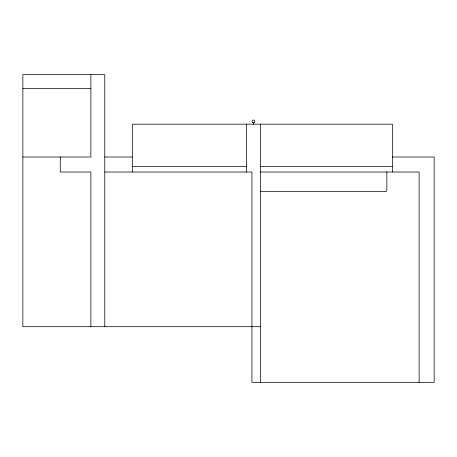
<?xml version="1.0" encoding="UTF-8"?>
<svg xmlns="http://www.w3.org/2000/svg" width="457" height="457" viewBox="0 0 457 457"><rect width="100%" height="100%" fill="white"/><g stroke="black" fill="none" stroke-linecap="round" stroke-linejoin="round"><path stroke-width="0.69" d="M22.85 88.572L90.869 88.572M22.85 157.008L90.869 157.008L90.869 74.662M104.779 157.008L132.319 157.008M392.42 157.008L434.15 157.008L434.15 382.338L251.938 382.338L251.938 172.026L104.779 172.026M132.319 166.462L246.374 166.462M260.564 166.462L392.42 166.462M260.564 172.026L419.126 172.026L419.126 382.338M260.564 191.5L385.748 191.5A1.114 1.114 0 0 0 386.856 190.386L386.856 171.838M260.564 326.698L22.85 326.698L22.85 74.662L104.779 74.662L104.779 326.698M392.42 172.026L392.42 124.178L132.319 124.178L132.319 172.026M260.564 124.178L260.564 382.338M253.469 122.79L253.469 124.178M246.374 124.178L246.374 172.026M90.869 326.698L90.869 172.026L60.273 172.026L60.273 157.008M252.772 122.602A1.388 1.388 0 0 0 254.863 121.402A1.388 1.388 0 0 0 252.772 120.197A1.388 1.388 0 0 0 252.772 122.602"/></g></svg>
